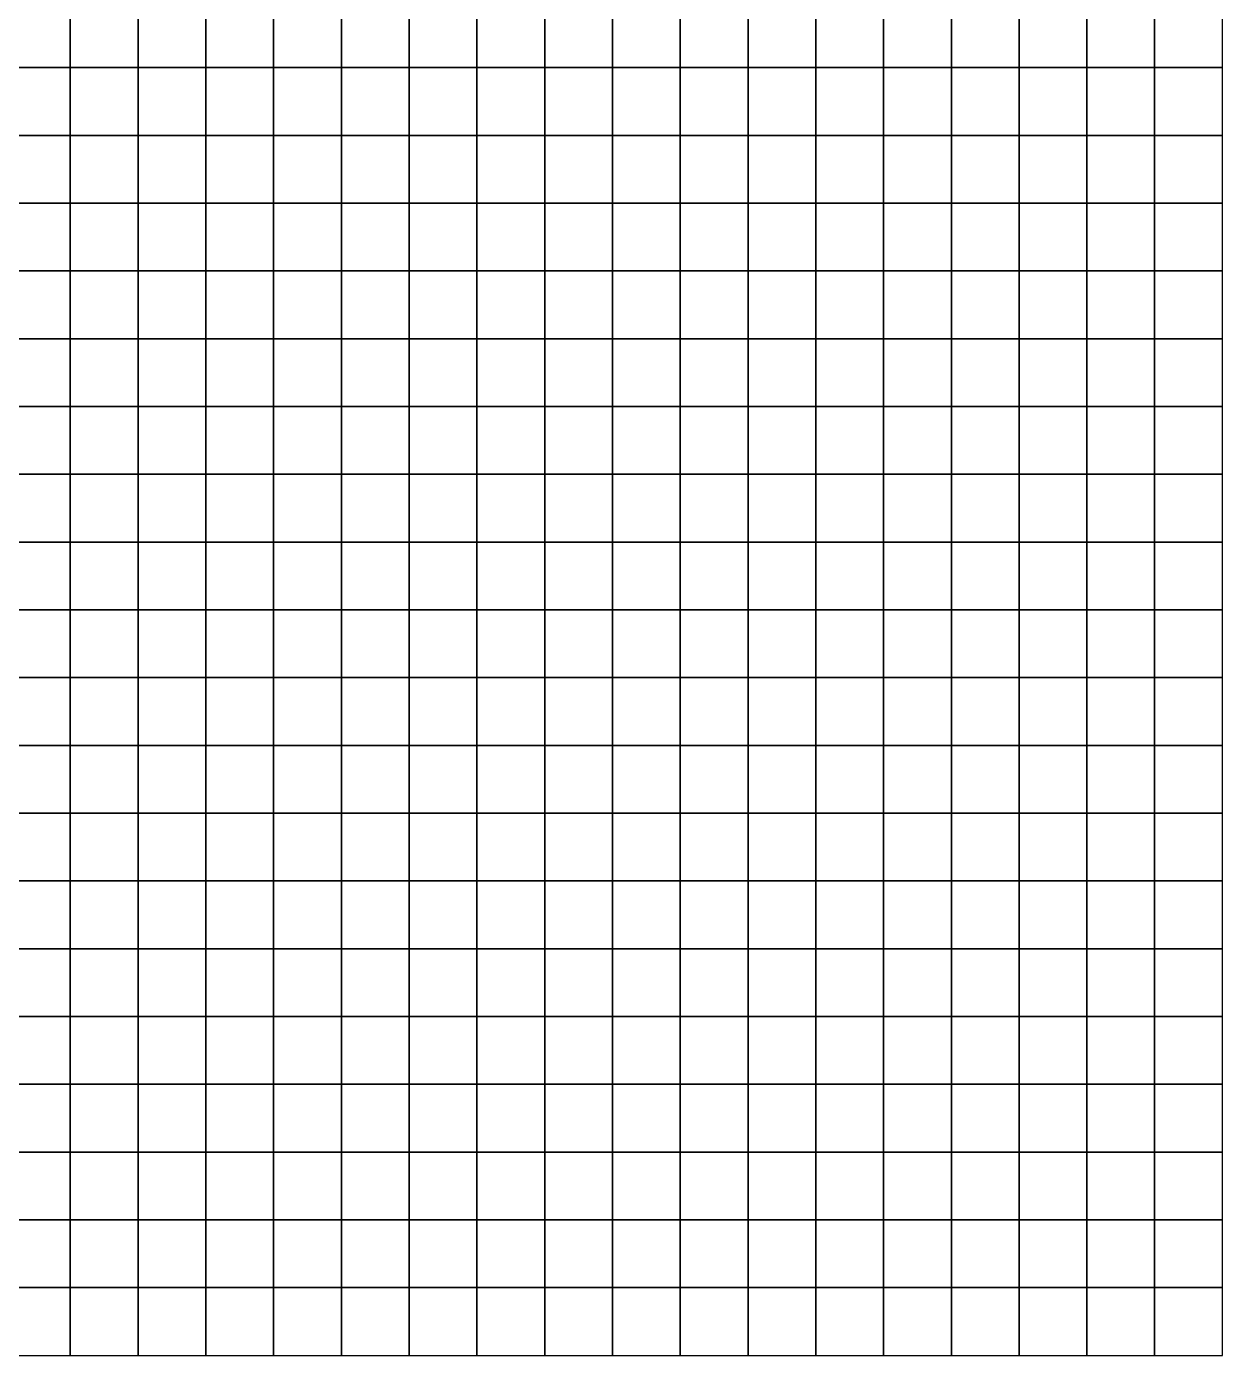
# Model space of a CAD drawing. Header units: metres. Extents: x 0 to 700, y 0 to 800.
# Drawn here: x 523.5 to 700, y 0 to 196.1 of the extents above; entities that cross this region are included whole.
import ezdxf

# ---------------------------------------------------------------- set-up
doc = ezdxf.new("R2010")
doc.units = ezdxf.units.M

msp = doc.modelspace()

# ---------------------------------------------------------------- linework, layer by layer
at = {"layer": 'C2'}
for points in [[(520, 190, -302.93), (530, 190, -301.91), (530, 200, -302.29), (520, 200, -303.19)], [(530, 190, -301.91), (540, 190, -302.24), (540, 200, -302.73), (530, 200, -302.29)], [(540, 190, -302.24), (550, 190, -302.18), (550, 200, -302.71), (540, 200, -302.73)], [(550, 190, -302.18), (560, 190, -300.94), (560, 200, -301.45), (550, 200, -302.71)], [(560, 190, -300.94), (570, 190, -298.69), (570, 200, -299.33), (560, 200, -301.45)], [(570, 190, -298.69), (580, 190, -298.31), (580, 200, -298.71), (570, 200, -299.33)], [(580, 190, -298.31), (590, 190, -299.62), (590, 200, -299.56), (580, 200, -298.71)], [(590, 190, -299.62), (600, 190, -300), (600, 200, -299.54), (590, 200, -299.56)], [(600, 190, -300), (610, 190, -299.12), (610, 200, -298.44), (600, 200, -299.54)], [(610, 190, -299.12), (620, 190, -297.73), (620, 200, -297.09), (610, 200, -298.44)], [(620, 190, -297.73), (630, 190, -297.5), (630, 200, -296.66), (620, 200, -297.09)], [(630, 190, -297.5), (640, 190, -298.65), (640, 200, -297.31), (630, 200, -296.66)], [(640, 190, -298.65), (650, 190, -299.01), (650, 200, -297.49), (640, 200, -297.31)], [(650, 190, -299.01), (660, 190, -299.04), (660, 200, -297.56), (650, 200, -297.49)], [(660, 190, -299.04), (670, 190, -299.34), (670, 200, -298.02), (660, 200, -297.56)], [(670, 190, -299.34), (680, 190, -300.04), (680, 200, -298.77), (670, 200, -298.02)], [(680, 190, -300.04), (690, 190, -301.27), (690, 200, -299.76), (680, 200, -298.77)], [(690, 190, -301.27), (700, 190, -302.31), (700, 200, -300.79), (690, 200, -299.76)], [(520, 180, -302.95), (530, 180, -301.93), (530, 190, -301.91), (520, 190, -302.93)], [(530, 180, -301.93), (540, 180, -302.16), (540, 190, -302.24), (530, 190, -301.91)], [(540, 180, -302.16), (550, 180, -302.21), (550, 190, -302.18), (540, 190, -302.24)], [(550, 180, -302.21), (560, 180, -301.33), (560, 190, -300.94), (550, 190, -302.18)], [(560, 180, -301.33), (570, 180, -299.66), (570, 190, -298.69), (560, 190, -300.94)], [(570, 180, -299.66), (580, 180, -299.64), (580, 190, -298.31), (570, 190, -298.69)], [(580, 180, -299.64), (590, 180, -301.16), (590, 190, -299.62), (580, 190, -298.31)], [(590, 180, -301.16), (600, 180, -301.88), (600, 190, -300), (590, 190, -299.62)], [(600, 180, -301.88), (610, 180, -301.4), (610, 190, -299.12), (600, 190, -300)], [(610, 180, -301.4), (620, 180, -300.25), (620, 190, -297.73), (610, 190, -299.12)], [(620, 180, -300.25), (630, 180, -299.98), (630, 190, -297.5), (620, 190, -297.73)], [(630, 180, -299.98), (640, 180, -300.94), (640, 190, -298.65), (630, 190, -297.5)], [(640, 180, -300.94), (650, 180, -301.16), (650, 190, -299.01), (640, 190, -298.65)], [(650, 180, -301.16), (660, 180, -300.97), (660, 190, -299.04), (650, 190, -299.01)], [(660, 180, -300.97), (670, 180, -301.01), (670, 190, -299.34), (660, 190, -299.04)], [(670, 180, -301.01), (680, 180, -301.46), (680, 190, -300.04), (670, 190, -299.34)], [(680, 180, -301.46), (690, 180, -302.49), (690, 190, -301.27), (680, 190, -300.04)], [(690, 180, -302.49), (700, 180, -303.42), (700, 190, -302.31), (690, 190, -301.27)], [(520, 170, -302.33), (530, 170, -301.13), (530, 180, -301.93), (520, 180, -302.95)], [(530, 170, -301.13), (540, 170, -301.1), (540, 180, -302.16), (530, 180, -301.93)], [(540, 170, -301.1), (550, 170, -301.05), (550, 180, -302.21), (540, 180, -302.16)], [(550, 170, -301.05), (560, 170, -300.2), (560, 180, -301.33), (550, 180, -302.21)], [(560, 170, -300.2), (570, 170, -298.57), (570, 180, -299.66), (560, 180, -301.33)], [(570, 170, -298.57), (580, 170, -298.76), (580, 180, -299.64), (570, 180, -299.66)], [(580, 170, -298.76), (590, 170, -300.58), (590, 180, -301.16), (580, 180, -299.64)], [(590, 170, -300.58), (600, 170, -301.59), (600, 180, -301.88), (590, 180, -301.16)], [(600, 170, -301.59), (610, 170, -301.23), (610, 180, -301.4), (600, 180, -301.88)], [(610, 170, -301.23), (620, 170, -299.99), (620, 180, -300.25), (610, 180, -301.4)], [(620, 170, -299.99), (630, 170, -299.77), (630, 180, -299.98), (620, 180, -300.25)], [(630, 170, -299.77), (640, 170, -300.96), (640, 180, -300.94), (630, 180, -299.98)], [(640, 170, -300.96), (650, 170, -301.32), (650, 180, -301.16), (640, 180, -300.94)], [(650, 170, -301.32), (660, 170, -301.16), (660, 180, -300.97), (650, 180, -301.16)], [(660, 170, -301.16), (670, 170, -301.27), (670, 180, -301.01), (660, 180, -300.97)], [(670, 170, -301.27), (680, 170, -301.91), (680, 180, -301.46), (670, 180, -301.01)], [(680, 170, -301.91), (690, 170, -303.36), (690, 180, -302.49), (680, 180, -301.46)], [(690, 170, -303.36), (700, 170, -304.54), (700, 180, -303.42), (690, 180, -302.49)], [(520, 160, -300.3), (530, 160, -298.83), (530, 170, -301.13), (520, 170, -302.33)], [(530, 160, -298.83), (540, 160, -298.66), (540, 170, -301.1), (530, 170, -301.13)], [(540, 160, -298.66), (550, 160, -298.5), (550, 170, -301.05), (540, 170, -301.1)], [(550, 160, -298.5), (560, 160, -297.54), (560, 170, -300.2), (550, 170, -301.05)], [(560, 160, -297.54), (570, 160, -295.77), (570, 170, -298.57), (560, 170, -300.2)], [(570, 160, -295.77), (580, 160, -296.12), (580, 170, -298.76), (570, 170, -298.57)], [(580, 160, -296.12), (590, 160, -298.4), (590, 170, -300.58), (580, 170, -298.76)], [(590, 160, -298.4), (600, 160, -299.82), (600, 170, -301.59), (590, 170, -300.58)], [(600, 160, -299.82), (610, 160, -299.56), (610, 170, -301.23), (600, 170, -301.59)], [(610, 160, -299.56), (620, 160, -298.26), (620, 170, -299.99), (610, 170, -301.23)], [(620, 160, -298.26), (630, 160, -298.2), (630, 170, -299.77), (620, 170, -299.99)], [(630, 160, -298.2), (640, 160, -299.84), (640, 170, -300.96), (630, 170, -299.77)], [(640, 160, -299.84), (650, 160, -300.56), (650, 170, -301.32), (640, 170, -300.96)], [(650, 160, -300.56), (660, 160, -300.64), (660, 170, -301.16), (650, 170, -301.32)], [(660, 160, -300.64), (670, 160, -300.9), (670, 170, -301.27), (660, 170, -301.16)], [(670, 160, -300.9), (680, 160, -301.89), (680, 170, -301.91), (670, 170, -301.27)], [(680, 160, -301.89), (690, 160, -303.84), (690, 170, -303.36), (680, 170, -301.91)], [(690, 160, -303.84), (700, 160, -305.38), (700, 170, -304.54), (690, 170, -303.36)], [(520, 150, -299.43), (530, 150, -297.8), (530, 160, -298.83), (520, 160, -300.3)], [(530, 150, -297.8), (540, 150, -297.34), (540, 160, -298.66), (530, 160, -298.83)], [(540, 150, -297.34), (550, 150, -297.1), (550, 160, -298.5), (540, 160, -298.66)], [(550, 150, -297.1), (560, 150, -296.18), (560, 160, -297.54), (550, 160, -298.5)], [(560, 150, -296.18), (570, 150, -294.52), (570, 160, -295.77), (560, 160, -297.54)], [(570, 150, -294.52), (580, 150, -294.97), (580, 160, -296.12), (570, 160, -295.77)], [(580, 150, -294.97), (590, 150, -297.31), (590, 160, -298.4), (580, 160, -296.12)], [(590, 150, -297.31), (600, 150, -298.79), (600, 160, -299.82), (590, 160, -298.4)], [(600, 150, -298.79), (610, 150, -298.49), (610, 160, -299.56), (600, 160, -299.82)], [(610, 150, -298.49), (620, 150, -297.03), (620, 160, -298.26), (610, 160, -299.56)], [(620, 150, -297.03), (630, 150, -296.91), (630, 160, -298.2), (620, 160, -298.26)], [(630, 150, -296.91), (640, 150, -298.56), (640, 160, -299.84), (630, 160, -298.2)], [(640, 150, -298.56), (650, 150, -299.35), (650, 160, -300.56), (640, 160, -299.84)], [(650, 150, -299.35), (660, 150, -299.46), (660, 160, -300.64), (650, 160, -300.56)], [(660, 150, -299.46), (670, 150, -299.84), (670, 160, -300.9), (660, 160, -300.64)], [(670, 150, -299.84), (680, 150, -301.09), (680, 160, -301.89), (670, 160, -300.9)], [(680, 150, -301.09), (690, 150, -303.4), (690, 160, -303.84), (680, 160, -301.89)], [(690, 150, -303.4), (700, 150, -305.18), (700, 160, -305.38), (690, 160, -303.84)], [(520, 140, -298.81), (530, 140, -297.08), (530, 150, -297.8), (520, 150, -299.43)], [(530, 140, -297.08), (540, 140, -296.3), (540, 150, -297.34), (530, 150, -297.8)], [(540, 140, -296.3), (550, 140, -295.94), (550, 150, -297.1), (540, 150, -297.34)], [(550, 140, -295.94), (560, 140, -295.12), (560, 150, -296.18), (550, 150, -297.1)], [(560, 140, -295.12), (570, 140, -293.67), (570, 150, -294.52), (560, 150, -296.18)], [(570, 140, -293.67), (580, 140, -294.14), (580, 150, -294.97), (570, 150, -294.52)], [(580, 140, -294.14), (590, 140, -296.32), (590, 150, -297.31), (580, 150, -294.97)], [(590, 140, -296.32), (600, 140, -297.64), (600, 150, -298.79), (590, 150, -297.31)], [(600, 140, -297.64), (610, 140, -297.28), (610, 150, -298.49), (600, 150, -298.79)], [(610, 140, -297.28), (620, 140, -295.67), (620, 150, -297.03), (610, 150, -298.49)], [(620, 140, -295.67), (630, 140, -295.37), (630, 150, -296.91), (620, 150, -297.03)], [(630, 140, -295.37), (640, 140, -296.84), (640, 150, -298.56), (630, 150, -296.91)], [(640, 140, -296.84), (650, 140, -297.58), (650, 150, -299.35), (640, 150, -298.56)], [(650, 140, -297.58), (660, 140, -297.75), (660, 150, -299.46), (650, 150, -299.35)], [(660, 140, -297.75), (670, 140, -298.34), (670, 150, -299.84), (660, 150, -299.46)], [(670, 140, -298.34), (680, 140, -299.79), (680, 150, -301.09), (670, 150, -299.84)], [(680, 140, -299.79), (690, 140, -302.39), (690, 150, -303.4), (680, 150, -301.09)], [(690, 140, -302.39), (700, 140, -304.36), (700, 150, -305.18), (690, 150, -303.4)], [(520, 130, -298.56), (530, 130, -296.95), (530, 140, -297.08), (520, 140, -298.81)], [(530, 130, -296.95), (540, 130, -295.8), (540, 140, -296.3), (530, 140, -297.08)], [(540, 130, -295.8), (550, 130, -295.43), (550, 140, -295.94), (540, 140, -296.3)], [(550, 130, -295.43), (560, 130, -294.85), (560, 140, -295.12), (550, 140, -295.94)], [(560, 130, -294.85), (570, 130, -293.77), (570, 140, -293.67), (560, 140, -295.12)], [(570, 130, -293.77), (580, 130, -294.15), (580, 140, -294.14), (570, 140, -293.67)], [(580, 130, -294.15), (590, 130, -295.85), (590, 140, -296.32), (580, 140, -294.14)], [(590, 130, -295.85), (600, 130, -296.84), (600, 140, -297.64), (590, 140, -296.32)], [(600, 130, -296.84), (610, 130, -296.43), (610, 140, -297.28), (600, 140, -297.64)], [(610, 130, -296.43), (620, 130, -294.84), (620, 140, -295.67), (610, 140, -297.28)], [(620, 130, -294.84), (630, 130, -294.27), (630, 140, -295.37), (620, 140, -295.67)], [(630, 130, -294.27), (640, 130, -295.25), (640, 140, -296.84), (630, 140, -295.37)], [(640, 130, -295.25), (650, 130, -295.8), (650, 140, -297.58), (640, 140, -296.84)], [(650, 130, -295.8), (660, 130, -295.92), (660, 140, -297.75), (650, 140, -297.58)], [(660, 130, -295.92), (670, 130, -296.75), (670, 140, -298.34), (660, 140, -297.75)], [(670, 130, -296.75), (680, 130, -298.36), (680, 140, -299.79), (670, 140, -298.34)], [(680, 130, -298.36), (690, 130, -301.04), (690, 140, -302.39), (680, 140, -299.79)], [(690, 130, -301.04), (700, 130, -303.15), (700, 140, -304.36), (690, 140, -302.39)], [(520, 120, -298.56), (530, 120, -296.8), (530, 130, -296.95), (520, 130, -298.56)], [(530, 120, -296.8), (540, 120, -295.27), (540, 130, -295.8), (530, 130, -296.95)], [(540, 120, -295.27), (550, 120, -294.71), (550, 130, -295.43), (540, 130, -295.8)], [(550, 120, -294.71), (560, 120, -294.08), (560, 130, -294.85), (550, 130, -295.43)], [(560, 120, -294.08), (570, 120, -293.15), (570, 130, -293.77), (560, 130, -294.85)], [(570, 120, -293.15), (580, 120, -293.39), (580, 130, -294.15), (570, 130, -293.77)], [(580, 120, -293.39), (590, 120, -294.75), (590, 130, -295.85), (580, 130, -294.15)], [(590, 120, -294.75), (600, 120, -295.39), (600, 130, -296.84), (590, 130, -295.85)], [(600, 120, -295.39), (610, 120, -294.76), (610, 130, -296.43), (600, 130, -296.84)], [(610, 120, -294.76), (620, 120, -293.04), (620, 130, -294.84), (610, 130, -296.43)], [(620, 120, -293.04), (630, 120, -292.24), (630, 130, -294.27), (620, 130, -294.84)], [(630, 120, -292.24), (640, 120, -292.89), (640, 130, -295.25), (630, 130, -294.27)], [(640, 120, -292.89), (650, 120, -293.41), (650, 130, -295.8), (640, 130, -295.25)], [(650, 120, -293.41), (660, 120, -293.68), (660, 130, -295.92), (650, 130, -295.8)], [(660, 120, -293.68), (670, 120, -294.83), (670, 130, -296.75), (660, 130, -295.92)], [(670, 120, -294.83), (680, 120, -296.76), (680, 130, -298.36), (670, 130, -296.75)], [(680, 120, -296.76), (690, 120, -299.65), (690, 130, -301.04), (680, 130, -298.36)], [(690, 120, -299.65), (700, 120, -302.01), (700, 130, -303.15), (690, 130, -301.04)], [(520, 110, -298.33), (530, 110, -296.19), (530, 120, -296.8), (520, 120, -298.56)], [(530, 110, -296.19), (540, 110, -294.22), (540, 120, -295.27), (530, 120, -296.8)], [(540, 110, -294.22), (550, 110, -293.25), (550, 120, -294.71), (540, 120, -295.27)], [(550, 110, -293.25), (560, 110, -292.18), (560, 120, -294.08), (550, 120, -294.71)], [(560, 110, -292.18), (570, 110, -290.79), (570, 120, -293.15), (560, 120, -294.08)], [(570, 110, -290.79), (580, 110, -290.73), (580, 120, -293.39), (570, 120, -293.15)], [(580, 110, -290.73), (590, 110, -291.92), (590, 120, -294.75), (580, 120, -293.39)], [(590, 110, -291.92), (600, 110, -292.28), (600, 120, -295.39), (590, 120, -294.75)], [(600, 110, -292.28), (610, 110, -291.23), (610, 120, -294.76), (600, 120, -295.39)], [(610, 110, -291.23), (620, 110, -289.14), (620, 120, -293.04), (610, 120, -294.76)], [(620, 110, -289.14), (630, 110, -288.35), (630, 120, -292.24), (620, 120, -293.04)], [(630, 110, -288.35), (640, 110, -289.24), (640, 120, -292.89), (630, 120, -292.24)], [(640, 110, -289.24), (650, 110, -290.04), (650, 120, -293.41), (640, 120, -292.89)], [(650, 110, -290.04), (660, 110, -290.66), (660, 120, -293.68), (650, 120, -293.41)], [(660, 110, -290.66), (670, 110, -292.32), (670, 120, -294.83), (660, 120, -293.68)], [(670, 110, -292.32), (680, 110, -294.84), (680, 120, -296.76), (670, 120, -294.83)], [(680, 110, -294.84), (690, 110, -298.39), (690, 120, -299.65), (680, 120, -296.76)], [(690, 110, -298.39), (700, 110, -301.17), (700, 120, -302.01), (690, 120, -299.65)], [(520, 100, -298.58), (530, 100, -296.24), (530, 110, -296.19), (520, 110, -298.33)], [(530, 100, -296.24), (540, 100, -293.93), (540, 110, -294.22), (530, 110, -296.19)], [(540, 100, -293.93), (550, 100, -292.73), (550, 110, -293.25), (540, 110, -294.22)], [(550, 100, -292.73), (560, 100, -291.54), (560, 110, -292.18), (550, 110, -293.25)], [(560, 100, -291.54), (570, 100, -290.31), (570, 110, -290.79), (560, 110, -292.18)], [(570, 100, -290.31), (580, 100, -290.11), (580, 110, -290.73), (570, 110, -290.79)], [(580, 100, -290.11), (590, 100, -290.98), (590, 110, -291.92), (580, 110, -290.73)], [(590, 100, -290.98), (600, 100, -291.12), (600, 110, -292.28), (590, 110, -291.92)], [(600, 100, -291.12), (610, 100, -289.95), (610, 110, -291.23), (600, 110, -292.28)], [(610, 100, -289.95), (620, 100, -287.87), (620, 110, -289.14), (610, 110, -291.23)], [(620, 100, -287.87), (630, 100, -287.02), (630, 110, -288.35), (620, 110, -289.14)], [(630, 100, -287.02), (640, 100, -287.59), (640, 110, -289.24), (630, 110, -288.35)], [(640, 100, -287.59), (650, 100, -288.4), (650, 110, -290.04), (640, 110, -289.24)], [(650, 100, -288.4), (660, 100, -289.18), (660, 110, -290.66), (650, 110, -290.04)], [(660, 100, -289.18), (670, 100, -291.06), (670, 110, -292.32), (660, 110, -290.66)], [(670, 100, -291.06), (680, 100, -293.76), (680, 110, -294.84), (670, 110, -292.32)], [(680, 100, -293.76), (690, 100, -297.35), (690, 110, -298.39), (680, 110, -294.84)], [(690, 100, -297.35), (700, 100, -300.21), (700, 110, -301.17), (690, 110, -298.39)], [(520, 90, -298.78), (530, 90, -296.38), (530, 100, -296.24), (520, 100, -298.58)], [(530, 90, -296.38), (540, 90, -293.76), (540, 100, -293.93), (530, 100, -296.24)], [(540, 90, -293.76), (550, 90, -292.41), (550, 100, -292.73), (540, 100, -293.93)], [(550, 90, -292.41), (560, 90, -291.21), (560, 100, -291.54), (550, 100, -292.73)], [(560, 90, -291.21), (570, 90, -290.13), (570, 100, -290.31), (560, 100, -291.54)], [(570, 90, -290.13), (580, 90, -289.86), (580, 100, -290.11), (570, 100, -290.31)], [(580, 90, -289.86), (590, 90, -290.53), (590, 100, -290.98), (580, 100, -290.11)], [(590, 90, -290.53), (600, 90, -290.49), (600, 100, -291.12), (590, 100, -290.98)], [(600, 90, -290.49), (610, 90, -289.33), (610, 100, -289.95), (600, 100, -291.12)], [(610, 90, -289.33), (620, 90, -287.31), (620, 100, -287.87), (610, 100, -289.95)], [(620, 90, -287.31), (630, 90, -286.42), (630, 100, -287.02), (620, 100, -287.87)], [(630, 90, -286.42), (640, 90, -286.76), (640, 100, -287.59), (630, 100, -287.02)], [(640, 90, -286.76), (650, 90, -287.52), (650, 100, -288.4), (640, 100, -287.59)], [(650, 90, -287.52), (660, 90, -288.42), (660, 100, -289.18), (650, 100, -288.4)], [(660, 90, -288.42), (670, 90, -290.39), (670, 100, -291.06), (660, 100, -289.18)], [(670, 90, -290.39), (680, 90, -293.06), (680, 100, -293.76), (670, 100, -291.06)], [(680, 90, -293.06), (690, 90, -296.55), (690, 100, -297.35), (680, 100, -293.76)], [(690, 90, -296.55), (700, 90, -299.32), (700, 100, -300.21), (690, 100, -297.35)], [(520, 80, -298.79), (530, 80, -296.59), (530, 90, -296.38), (520, 90, -298.78)], [(530, 80, -296.59), (540, 80, -293.78), (540, 90, -293.76), (530, 90, -296.38)], [(540, 80, -293.78), (550, 80, -292.49), (550, 90, -292.41), (540, 90, -293.76)], [(550, 80, -292.49), (560, 80, -291.44), (560, 90, -291.21), (550, 90, -292.41)], [(560, 80, -291.44), (570, 80, -290.5), (570, 90, -290.13), (560, 90, -291.21)], [(570, 80, -290.5), (580, 80, -290.19), (580, 90, -289.86), (570, 90, -290.13)], [(580, 80, -290.19), (590, 80, -290.76), (590, 90, -290.53), (580, 90, -289.86)], [(590, 80, -290.76), (600, 80, -290.58), (600, 90, -290.49), (590, 90, -290.53)], [(600, 80, -290.58), (610, 80, -289.61), (610, 90, -289.33), (600, 90, -290.49)], [(610, 80, -289.61), (620, 80, -287.94), (620, 90, -287.31), (610, 90, -289.33)], [(620, 80, -287.94), (630, 80, -287.12), (630, 90, -286.42), (620, 90, -287.31)], [(630, 80, -287.12), (640, 80, -287.3), (640, 90, -286.76), (630, 90, -286.42)], [(640, 80, -287.3), (650, 80, -287.93), (650, 90, -287.52), (640, 90, -286.76)], [(650, 80, -287.93), (660, 80, -288.77), (660, 90, -288.42), (650, 90, -287.52)], [(660, 80, -288.77), (670, 80, -290.75), (670, 90, -290.39), (660, 90, -288.42)], [(670, 80, -290.75), (680, 80, -293.21), (680, 90, -293.06), (670, 90, -290.39)], [(680, 80, -293.21), (690, 80, -296.33), (690, 90, -296.55), (680, 90, -293.06)], [(690, 80, -296.33), (700, 80, -298.86), (700, 90, -299.32), (690, 90, -296.55)], [(520, 70, -299.12), (530, 70, -296.89), (530, 80, -296.59), (520, 80, -298.79)], [(530, 70, -296.89), (540, 70, -293.92), (540, 80, -293.78), (530, 80, -296.59)], [(540, 70, -293.92), (550, 70, -292.52), (550, 80, -292.49), (540, 80, -293.78)], [(550, 70, -292.52), (560, 70, -291.47), (560, 80, -291.44), (550, 80, -292.49)], [(560, 70, -291.47), (570, 70, -290.64), (570, 80, -290.5), (560, 80, -291.44)], [(570, 70, -290.64), (580, 70, -290.4), (580, 80, -290.19), (570, 80, -290.5)], [(580, 70, -290.4), (590, 70, -290.95), (590, 80, -290.76), (580, 80, -290.19)], [(590, 70, -290.95), (600, 70, -290.71), (600, 80, -290.58), (590, 80, -290.76)], [(600, 70, -290.71), (610, 70, -289.8), (610, 80, -289.61), (600, 80, -290.58)], [(610, 70, -289.8), (620, 70, -288.13), (620, 80, -287.94), (610, 80, -289.61)], [(620, 70, -288.13), (630, 70, -287.3), (630, 80, -287.12), (620, 80, -287.94)], [(630, 70, -287.3), (640, 70, -287.34), (640, 80, -287.3), (630, 80, -287.12)], [(640, 70, -287.34), (650, 70, -287.87), (650, 80, -287.93), (640, 80, -287.3)], [(650, 70, -287.87), (660, 70, -288.75), (660, 80, -288.77), (650, 80, -287.93)], [(660, 70, -288.75), (670, 70, -290.73), (670, 80, -290.75), (660, 80, -288.77)], [(670, 70, -290.73), (680, 70, -293.14), (680, 80, -293.21), (670, 80, -290.75)], [(680, 70, -293.14), (690, 70, -296.23), (690, 80, -296.33), (680, 80, -293.21)], [(690, 70, -296.23), (700, 70, -298.67), (700, 80, -298.86), (690, 80, -296.33)], [(520, 60, -299.55), (530, 60, -296.92), (530, 70, -296.89), (520, 70, -299.12)], [(530, 60, -296.92), (540, 60, -293.82), (540, 70, -293.92), (530, 70, -296.89)], [(540, 60, -293.82), (550, 60, -292.08), (550, 70, -292.52), (540, 70, -293.92)], [(550, 60, -292.08), (560, 60, -290.81), (560, 70, -291.47), (550, 70, -292.52)], [(560, 60, -290.81), (570, 60, -289.88), (570, 70, -290.64), (560, 70, -291.47)], [(570, 60, -289.88), (580, 60, -289.72), (580, 70, -290.4), (570, 70, -290.64)], [(580, 60, -289.72), (590, 60, -290.42), (590, 70, -290.95), (580, 70, -290.4)], [(590, 60, -290.42), (600, 60, -290.23), (600, 70, -290.71), (590, 70, -290.95)], [(600, 60, -290.23), (610, 60, -289.27), (610, 70, -289.8), (600, 70, -290.71)], [(610, 60, -289.27), (620, 60, -287.5), (620, 70, -288.13), (610, 70, -289.8)], [(620, 60, -287.5), (630, 60, -286.66), (630, 70, -287.3), (620, 70, -288.13)], [(630, 60, -286.66), (640, 60, -286.77), (640, 70, -287.34), (630, 70, -287.3)], [(640, 60, -286.77), (650, 60, -287.36), (650, 70, -287.87), (640, 70, -287.34)], [(650, 60, -287.36), (660, 60, -288.44), (660, 70, -288.75), (650, 70, -287.87)], [(660, 60, -288.44), (670, 60, -290.49), (670, 70, -290.73), (660, 70, -288.75)], [(670, 60, -290.49), (680, 60, -293.02), (680, 70, -293.14), (670, 70, -290.73)], [(680, 60, -293.02), (690, 60, -296.27), (690, 70, -296.23), (680, 70, -293.14)], [(690, 60, -296.27), (700, 60, -298.76), (700, 70, -298.67), (690, 70, -296.23)], [(520, 50, -299.82), (530, 50, -297.07), (530, 60, -296.92), (520, 60, -299.55)], [(530, 50, -297.07), (540, 50, -293.83), (540, 60, -293.82), (530, 60, -296.92)], [(540, 50, -293.83), (550, 50, -291.92), (550, 60, -292.08), (540, 60, -293.82)], [(550, 50, -291.92), (560, 50, -290.6), (560, 60, -290.81), (550, 60, -292.08)], [(560, 50, -290.6), (570, 50, -289.76), (570, 60, -289.88), (560, 60, -290.81)], [(570, 50, -289.76), (580, 50, -289.59), (580, 60, -289.72), (570, 60, -289.88)], [(580, 50, -289.59), (590, 50, -290.21), (590, 60, -290.42), (580, 60, -289.72)], [(590, 50, -290.21), (600, 50, -289.99), (600, 60, -290.23), (590, 60, -290.42)], [(600, 50, -289.99), (610, 50, -289.04), (610, 60, -289.27), (600, 60, -290.23)], [(610, 50, -289.04), (620, 50, -287.35), (620, 60, -287.5), (610, 60, -289.27)], [(620, 50, -287.35), (630, 50, -286.46), (630, 60, -286.66), (620, 60, -287.5)], [(630, 50, -286.46), (640, 50, -286.39), (640, 60, -286.77), (630, 60, -286.66)], [(640, 50, -286.39), (650, 50, -286.93), (650, 60, -287.36), (640, 60, -286.77)], [(650, 50, -286.93), (660, 50, -288.05), (660, 60, -288.44), (650, 60, -287.36)], [(660, 50, -288.05), (670, 50, -290.17), (670, 60, -290.49), (660, 60, -288.44)], [(670, 50, -290.17), (680, 50, -292.76), (680, 60, -293.02), (670, 60, -290.49)], [(680, 50, -292.76), (690, 50, -295.99), (690, 60, -296.27), (680, 60, -293.02)], [(690, 50, -295.99), (700, 50, -298.5), (700, 60, -298.76), (690, 60, -296.27)], [(520, 40, -299.63), (530, 40, -296.99), (530, 50, -297.07), (520, 50, -299.82)], [(530, 40, -296.99), (540, 40, -293.62), (540, 50, -293.83), (530, 50, -297.07)], [(540, 40, -293.62), (550, 40, -291.66), (550, 50, -291.92), (540, 50, -293.83)], [(550, 40, -291.66), (560, 40, -290.35), (560, 50, -290.6), (550, 50, -291.92)], [(560, 40, -290.35), (570, 40, -289.64), (570, 50, -289.76), (560, 50, -290.6)], [(570, 40, -289.64), (580, 40, -289.42), (580, 50, -289.59), (570, 50, -289.76)], [(580, 40, -289.42), (590, 40, -289.91), (590, 50, -290.21), (580, 50, -289.59)], [(590, 40, -289.91), (600, 40, -289.57), (600, 50, -289.99), (590, 50, -290.21)], [(600, 40, -289.57), (610, 40, -288.63), (610, 50, -289.04), (600, 50, -289.99)], [(610, 40, -288.63), (620, 40, -287), (620, 50, -287.35), (610, 50, -289.04)], [(620, 40, -287), (630, 40, -286.05), (630, 50, -286.46), (620, 50, -287.35)], [(630, 40, -286.05), (640, 40, -285.74), (640, 50, -286.39), (630, 50, -286.46)], [(640, 40, -285.74), (650, 40, -286.21), (650, 50, -286.93), (640, 50, -286.39)], [(650, 40, -286.21), (660, 40, -287.32), (660, 50, -288.05), (650, 50, -286.93)], [(660, 40, -287.32), (670, 40, -289.54), (670, 50, -290.17), (660, 50, -288.05)], [(670, 40, -289.54), (680, 40, -292.18), (680, 50, -292.76), (670, 50, -290.17)], [(680, 40, -292.18), (690, 40, -295.4), (690, 50, -295.99), (680, 50, -292.76)], [(690, 40, -295.4), (700, 40, -297.96), (700, 50, -298.5), (690, 50, -295.99)], [(520, 30, -298.97), (530, 30, -296.78), (530, 40, -296.99), (520, 40, -299.63)], [(530, 30, -296.78), (540, 30, -293.34), (540, 40, -293.62), (530, 40, -296.99)], [(540, 30, -293.34), (550, 30, -291.56), (550, 40, -291.66), (540, 40, -293.62)], [(550, 30, -291.56), (560, 30, -290.33), (560, 40, -290.35), (550, 40, -291.66)], [(560, 30, -290.33), (570, 30, -289.68), (570, 40, -289.64), (560, 40, -290.35)], [(570, 30, -289.68), (580, 30, -289.23), (580, 40, -289.42), (570, 40, -289.64)], [(580, 30, -289.23), (590, 30, -289.53), (590, 40, -289.91), (580, 40, -289.42)], [(590, 30, -289.53), (600, 30, -288.92), (600, 40, -289.57), (590, 40, -289.91)], [(600, 30, -288.92), (610, 30, -287.97), (610, 40, -288.63), (600, 40, -289.57)], [(610, 30, -287.97), (620, 30, -286.41), (620, 40, -287), (610, 40, -288.63)], [(620, 30, -286.41), (630, 30, -285.47), (630, 40, -286.05), (620, 40, -287)], [(630, 30, -285.47), (640, 30, -284.96), (640, 40, -285.74), (630, 40, -286.05)], [(640, 30, -284.96), (650, 30, -285.3), (650, 40, -286.21), (640, 40, -285.74)], [(650, 30, -285.3), (660, 30, -286.2), (660, 40, -287.32), (650, 40, -286.21)], [(660, 30, -286.2), (670, 30, -288.54), (670, 40, -289.54), (660, 40, -287.32)], [(670, 30, -288.54), (680, 30, -291.2), (680, 40, -292.18), (670, 40, -289.54)], [(680, 30, -291.2), (690, 30, -294.41), (690, 40, -295.4), (680, 40, -292.18)], [(690, 30, -294.41), (700, 30, -296.99), (700, 40, -297.96), (690, 40, -295.4)], [(520, 20, -298.47), (530, 20, -296.63), (530, 30, -296.78), (520, 30, -298.97)], [(530, 20, -296.63), (540, 20, -293.13), (540, 30, -293.34), (530, 30, -296.78)], [(540, 20, -293.13), (550, 20, -291.48), (550, 30, -291.56), (540, 30, -293.34)], [(550, 20, -291.48), (560, 20, -290.28), (560, 30, -290.33), (550, 30, -291.56)], [(560, 20, -290.28), (570, 20, -289.67), (570, 30, -289.68), (560, 30, -290.33)], [(570, 20, -289.67), (580, 20, -288.97), (580, 30, -289.23), (570, 30, -289.68)], [(580, 20, -288.97), (590, 20, -289.07), (590, 30, -289.53), (580, 30, -289.23)], [(590, 20, -289.07), (600, 20, -288.21), (600, 30, -288.92), (590, 30, -289.53)], [(600, 20, -288.21), (610, 20, -287.21), (610, 30, -287.97), (600, 30, -288.92)], [(610, 20, -287.21), (620, 20, -285.73), (620, 30, -286.41), (610, 30, -287.97)], [(620, 20, -285.73), (630, 20, -284.78), (630, 30, -285.47), (620, 30, -286.41)], [(630, 20, -284.78), (640, 20, -284.07), (640, 30, -284.96), (630, 30, -285.47)], [(640, 20, -284.07), (650, 20, -284.29), (650, 30, -285.3), (640, 30, -284.96)], [(650, 20, -284.29), (660, 20, -284.99), (660, 30, -286.2), (650, 30, -285.3)], [(660, 20, -284.99), (670, 20, -287.51), (670, 30, -288.54), (660, 30, -286.2)], [(670, 20, -287.51), (680, 20, -290.26), (680, 30, -291.2), (670, 30, -288.54)], [(680, 20, -290.26), (690, 20, -293.49), (690, 30, -294.41), (680, 30, -291.2)], [(690, 20, -293.49), (700, 20, -296.19), (700, 30, -296.99), (690, 30, -294.41)], [(520, 10, -298.25), (530, 10, -296.53), (530, 20, -296.63), (520, 20, -298.47)], [(530, 10, -296.53), (540, 10, -292.93), (540, 20, -293.13), (530, 20, -296.63)], [(540, 10, -292.93), (550, 10, -291.22), (550, 20, -291.48), (540, 20, -293.13)], [(550, 10, -291.22), (560, 10, -289.92), (560, 20, -290.28), (550, 20, -291.48)], [(560, 10, -289.92), (570, 10, -289.31), (570, 20, -289.67), (560, 20, -290.28)], [(570, 10, -289.31), (580, 10, -288.41), (580, 20, -288.97), (570, 20, -289.67)], [(580, 10, -288.41), (590, 10, -288.3), (590, 20, -289.07), (580, 20, -288.97)], [(590, 10, -288.3), (600, 10, -287.22), (600, 20, -288.21), (590, 20, -289.07)], [(600, 10, -287.22), (610, 10, -286.04), (610, 20, -287.21), (600, 20, -288.21)], [(610, 10, -286.04), (620, 10, -284.34), (620, 20, -285.73), (610, 20, -287.21)], [(620, 10, -284.34), (630, 10, -283.29), (630, 20, -284.78), (620, 20, -285.73)], [(630, 10, -283.29), (640, 10, -282.37), (640, 20, -284.07), (630, 20, -284.78)], [(640, 10, -282.37), (650, 10, -282.53), (650, 20, -284.29), (640, 20, -284.07)], [(650, 10, -282.53), (660, 10, -283.15), (660, 20, -284.99), (650, 20, -284.29)], [(660, 10, -283.15), (670, 10, -285.9), (670, 20, -287.51), (660, 20, -284.99)], [(670, 10, -285.9), (680, 10, -288.91), (680, 20, -290.26), (670, 20, -287.51)], [(680, 10, -288.91), (690, 10, -292.49), (690, 20, -293.49), (680, 20, -290.26)], [(690, 10, -292.49), (700, 10, -295.45), (700, 20, -296.19), (690, 20, -293.49)], [(520, 0, -297.74), (530, 0, -296.37), (530, 10, -296.53), (520, 10, -298.25)], [(530, 0, -296.37), (540, 0, -292.73), (540, 10, -292.93), (530, 10, -296.53)], [(540, 0, -292.73), (550, 0, -291.17), (550, 10, -291.22), (540, 10, -292.93)], [(550, 0, -291.17), (560, 0, -289.88), (560, 10, -289.92), (550, 10, -291.22)], [(560, 0, -289.88), (570, 0, -289.28), (570, 10, -289.31), (560, 10, -289.92)], [(570, 0, -289.28), (580, 0, -288.13), (580, 10, -288.41), (570, 10, -289.31)], [(580, 0, -288.13), (590, 0, -287.83), (590, 10, -288.3), (580, 10, -288.41)], [(590, 0, -287.83), (600, 0, -286.51), (600, 10, -287.22), (590, 10, -288.3)], [(600, 0, -286.51), (610, 0, -285.27), (610, 10, -286.04), (600, 10, -287.22)], [(610, 0, -285.27), (620, 0, -283.65), (620, 10, -284.34), (610, 10, -286.04)], [(620, 0, -283.65), (630, 0, -282.62), (630, 10, -283.29), (620, 10, -284.34)], [(630, 0, -282.62), (640, 0, -281.53), (640, 10, -282.37), (630, 10, -283.29)], [(640, 0, -281.53), (650, 0, -281.61), (650, 10, -282.53), (640, 10, -282.37)], [(650, 0, -281.61), (660, 0, -282.04), (660, 10, -283.15), (650, 10, -282.53)], [(660, 0, -282.04), (670, 0, -284.94), (670, 10, -285.9), (660, 10, -283.15)], [(670, 0, -284.94), (680, 0, -288.04), (680, 10, -288.91), (670, 10, -285.9)], [(680, 0, -288.04), (690, 0, -291.62), (690, 10, -292.49), (680, 10, -288.91)], [(690, 0, -291.62), (700, 0, -294.68), (700, 10, -295.45), (690, 10, -292.49)]]:
    msp.add_3dface(points, dxfattribs=at)

doc.saveas('drawing.dxf')
